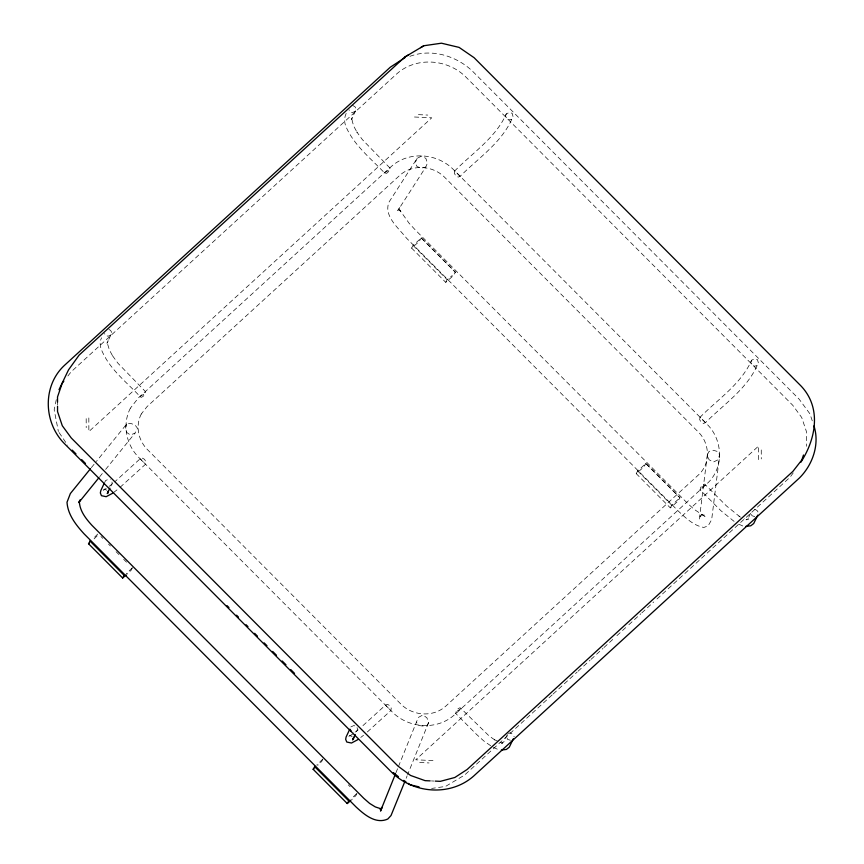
<?xml version="1.0" encoding="UTF-8"?>
<svg xmlns="http://www.w3.org/2000/svg" width="864" height="864" viewBox="0 0 864 864"><rect width="100%" height="100%" fill="white"/><g stroke="black" fill="none" stroke-linecap="round" stroke-linejoin="round"><path stroke-width="0.65" stroke-dasharray="4.32 3.24" d="M707.346 454.702L699.311 519.48L701.136 515.333L700.034 516.683L704.322 515.128L701.428 514.652L705.056 516.618L693.846 509.144L687.236 503.021L415.336 229.986L408.985 223.096L399.665 209.952L401.134 213.106L399.46 209.002L399.611 206.485L397.764 210.697L425.79 167.044L427.399 163.188L425.92 158.49L422.032 155.963L417.247 158.155L389.2 201.798C382.936 215.73 398.887 228.312 406.566 238.216L678.467 511.24C685.778 517.957 693.727 525.776 703.858 527.44L708.145 525.884L711.666 519.642L719.701 454.864L717.79 451.58L713.372 450.284L709.096 451.386L707.346 454.702L709.063 459.724L713.329 462.078L717.757 459.929L719.701 454.864M108.94 329.454L110.635 330.48L111.931 332.748L106.996 343.224L108.108 340.686L107.752 344.542L109.447 350.06L113.033 356.681L112.363 355.525L117.958 363.258L145.39 391.532L144.99 393.908L143.219 396.317L141.178 397.386L140 396.457C128.585 384.286 115.193 373.615 106.315 359.284C102.838 352.966 97.589 345.049 101.596 337.792M352.501 105.289L355.039 106.823L356.346 109.091L351.41 119.567L352.523 117.029L352.156 120.895L353.851 126.403L357.437 133.024L356.778 131.868L362.372 139.612L389.794 167.875L389.394 170.251L387.634 172.66L385.592 173.74L384.415 172.811C370.969 158.652 354.78 145.973 346.475 127.786C343.861 122.602 343.969 116.597 347.166 111.737M490.687 745.751L483.71 740.869L476.507 734.357L455.814 713.578L456.214 711.202L457.974 708.793L460.015 707.724L461.192 708.653L489.089 735.934L496.066 740.815L494.489 739.724L497.815 741.247M734.098 521.392L720.911 510.71L700.218 489.931L700.618 487.555L702.389 485.147L704.43 484.067L705.607 484.996L726.3 505.786L739.476 516.467M120.118 487.274L145.53 464.227L145.94 461.851L144.515 459.292L142.117 458.017L140.13 458.795L114.718 481.853M454.756 170.888L454.345 173.264L455.771 175.824L458.168 177.098L460.156 176.31C478.71 157.637 502.988 141.858 513 116.402L512.125 113.227L509.177 112.568L506.315 113.854C495.72 137.765 472.576 152.874 454.756 170.888L460.156 176.31M367.362 731.948L390.852 710.564L391.262 708.199L389.837 705.64L387.439 704.354L385.452 705.143L361.962 726.516M700.078 417.236L699.667 419.612L701.093 422.161L703.49 423.446L705.478 422.658C724.032 403.985 748.31 388.195 758.322 362.74L757.447 359.575L754.499 358.906L751.637 360.202C741.053 384.113 717.898 399.222 700.078 417.236L705.478 422.658M56.279 399.654L54.173 409.817L58.374 431.482M126.608 424.116L125.615 427.216L126.619 432.367L130.388 434.981L134.989 433.156L137.538 428.274L134.968 424.915L130.356 423.317L126.608 424.116L96.379 461.43M395.95 772.74L397.948 767.794M398.444 766.552L418.327 717.455L422.982 714.906L426.946 717.876L428.566 722.65L407.635 774.587M406.145 778.291L407.138 775.818M104.576 482.792L105.527 480.6L108.41 479.261L110.365 479.736M506.315 113.854L505.397 115.992L506.747 118.152L509.209 119.826L511.715 119.286M751.637 360.202L750.719 362.34L752.069 364.5L754.542 366.174L757.037 365.623M110.927 486.022L112.234 483.095L111.337 479.984M428.566 722.65L427.108 725.89L423.274 726.116L418.489 725.458L416.383 722.045M417.247 158.155L415.152 162.713L417.128 166.709L421.891 168.07L425.79 167.044M132.386 567.799L131.274 570.1L127.202 574.085M411.631 248.108L413.068 245.419L421.373 237.913L455.468 272.149L453.103 275.864L445.738 282.355L411.631 248.108L419.008 241.628L421.373 237.913M445.738 282.355L447.163 279.666L452.25 275.508M322.877 759.078L321.775 761.389L317.704 765.374M356.983 793.325L355.871 795.636L351.799 799.61M507.362 734.54L503.885 741.766L501.595 743.526L504.198 742.651L500.029 742.273M636.228 473.645L637.664 470.956L645.97 463.439L680.065 497.675L677.7 501.401L670.324 507.881L636.228 473.645L643.594 467.154L645.97 463.439M670.324 507.881L671.76 505.192L680.065 497.675M750.611 513.292L748.3 518.108L746.01 519.869L748.613 518.994L744.444 518.616M793.217 472.889L790.193 477.101L654.761 601.031M67.9 375.97L71.15 371.812L396.846 73.775C416.351 56.462 447.628 58.925 465.815 76.972L792.72 405.238L801.706 417.506L806.458 431.654L806.479 446.288M91.346 467.651L95.548 462.467M99.77 476.658L102.287 473.558M105.635 469.411L134.989 433.156M97.178 535.864L93.107 539.849M97.686 534.06L93.15 538.672M356.378 793.832L350.881 799.319M132.203 567.875L126.284 573.782M454.874 272.657L455.468 272.149M322.704 759.164L316.775 765.072M552.193 694.894L464.562 775.084L445.511 786.434L431.654 788.432M553.187 693.976L577.087 672.106M578.081 671.198L590.036 660.258M591.03 659.351L602.975 648.41M603.979 647.503L612.932 639.306M616.918 635.656L627.88 625.633M628.873 624.726L640.818 613.786M641.812 612.878L653.767 601.938M109.091 486.389L112.806 483.527M113.562 492.534L118.206 488.948M355.342 732.024L358.128 729.875M360.742 737.446L363.528 735.296M106.25 488.408L103.334 490.147L105.905 489.035L104.22 489.132L106.931 490.255M352.555 734.173L348.656 736.495L351.227 735.372L349.542 735.48L352.253 736.603M355.46 111.143L352.534 112.579L349.661 111.748L349.024 109.76M111.056 334.8L108.13 336.226L105.246 335.405L104.609 333.418M350.849 726.937L353.732 725.598L356.659 726.322L357.556 729.432L356.249 732.37L353.722 732.974M384.415 172.811L388.789 170.251L390.215 168.545L389.794 167.875M140 396.457L144.385 393.898L145.811 392.202L145.39 391.532M705.607 484.996L701.222 487.555L699.797 489.262L700.218 489.931M461.192 708.653L456.808 711.212L455.393 712.908L455.814 713.578M409.892 56.344C431.384 48.287 455.965 55.652 472.338 71.01L799.243 399.276L809.935 413.856L813.164 423.479M507.946 733.331L510.408 732.856L512.914 734.454L514.199 736.765M418.424 114.642L427.777 115.074M414.472 117.007L431.752 117.806L88.862 431.579L88.83 414.99M433.004 760.59L415.714 759.791L758.603 446.018L758.635 462.607M419.688 762.512L429.041 762.944M431.428 780.937L433.966 781.056M754.801 516.596L751.95 515.722L751.01 512.687M510.386 740.254L507.535 739.379L506.606 736.344M738.86 524.2L743.245 526.208M493.355 747.349L498.83 749.866M754.823 509.209L757.328 510.797L758.603 513.119M738.893 516.067L740.48 517.169M140.13 458.795L145.53 464.227M385.452 705.143L390.852 710.564M421.189 237.989L455.296 272.236M645.786 463.514L679.882 497.761M413.068 245.419L447.163 279.666M637.664 470.956L671.76 505.192M100.948 536.49L102.848 538.391M108.529 544.093L110.419 546.005M116.1 551.707L118.951 554.558M123.682 559.321L126.522 562.172M348.278 784.847L350.168 786.748M59.087 432.54L67.684 445.241M761.26 449.95L761.281 458.924M86.184 418.673L86.206 427.648M57.532 402.278L57.532 404.935M130.378 408.175C122.051 424.3 126.047 444.323 138.499 457.164L392.483 712.206C408.748 728.352 436.73 730.555 454.183 715.068L707.227 483.516C724.129 468.007 723.103 440.068 707.108 424.289L453.125 169.258C436.86 153.101 408.877 150.908 391.424 166.396L138.38 397.937L130.378 408.175M141.275 413.996C135.292 425.606 138.164 440.024 147.128 449.269L401.101 704.311C412.819 715.932 432.961 717.52 445.532 706.363L698.566 474.822C710.737 463.655 709.992 443.545 698.479 432.184L444.506 177.152C432.788 165.521 412.646 163.944 400.075 175.09L147.042 406.642L141.275 413.996"/><path stroke-width="1.3" d="M108.043 492.977L108.4 491.044L107.287 493.582L109.89 488.182M353.365 739.314L353.722 737.392L352.609 739.93L355.212 734.53M80.158 499.748L79.369 502.049C79.942 511.218 85.99 518.81 91.94 525.334L363.841 798.358L369.608 803.401L375.332 806.933L380.376 808.585M803.498 455.015L801.792 460.004L792.85 471.431L467.154 769.468L454.831 777.492L440.327 781.348L435.24 781.11M395.453 773.971L380.506 811.069L382.19 807.192L380.128 809.428M404.654 782.006L391.014 815.551L387.817 819.007C375.808 824.504 364.306 814.612 356.011 806.911L84.11 533.876C76.021 525.02 67.792 514.696 67.014 502.243L70.362 493.56L90.504 468.688M79.682 500.569L78.808 502.556L98.928 477.695M58.99 389.696L68.558 369.814L79.132 355.082L404.762 57.1L408.877 54.648M103.972 483.84L100.775 490.698L100.343 492.977L101.455 495.688L106.164 496.692L112.633 493.247M126.274 574.938L122.645 577.994L88.549 543.758L90.342 540.778M122.645 577.994L124.438 575.024M350.86 800.474L347.242 803.531L313.146 769.284L314.928 766.314M349.294 730.177L346.097 737.035L345.665 739.325L346.777 742.036L351.486 743.029L357.955 739.595M347.242 803.531L349.034 800.55M513.346 738.763L509.285 747.187L506.38 749.434L501.304 750.082M757.75 515.106L753.7 523.53L750.784 525.776L745.718 526.435M800.766 462.37C815.886 439.117 821.869 407.819 800.928 385.884L474.077 57.672L459.097 47.39L441.45 43.2L423.814 45.749L404.762 57.1M63.839 381.164L62.208 383.238L57.521 396.943L57.532 402.278M404.957 57.65L390.301 67.208L64.606 365.234C42.131 385.852 43.502 423.004 64.757 443.966L391.662 772.232C413.294 793.703 450.49 796.63 473.699 776.034L799.394 478.008C812.776 464.702 819.85 444.215 813.964 425.876M420.606 47.66L423.814 45.749M88.549 543.758L89.359 543.272M313.146 769.284L313.956 768.798M430.153 780.883L425.066 780.646L410.551 775.451L398.185 766.271L71.28 437.994L62.294 425.736L57.542 411.588L57.542 406.264M419.051 786.888L410.227 784.793L408.089 783.324M398.455 776.714L393.347 772.6M403.801 780.386L405.95 781.855M72.198 450.112L76 453.924M81.702 459.648L85.493 463.471M227.07 605.632L228.971 607.543M236.574 615.179L238.475 617.08M246.078 624.715L247.979 626.627M254.632 633.301L257.472 636.163M264.125 642.848L266.976 645.71M272.678 651.434L276.48 655.247M282.182 660.971L285.984 664.783M290.736 669.557L294.538 673.38M89.986 541.069L124.081 575.305M314.582 766.595L348.678 800.842M349.898 729.14L351.27 731.246"/></g></svg>
